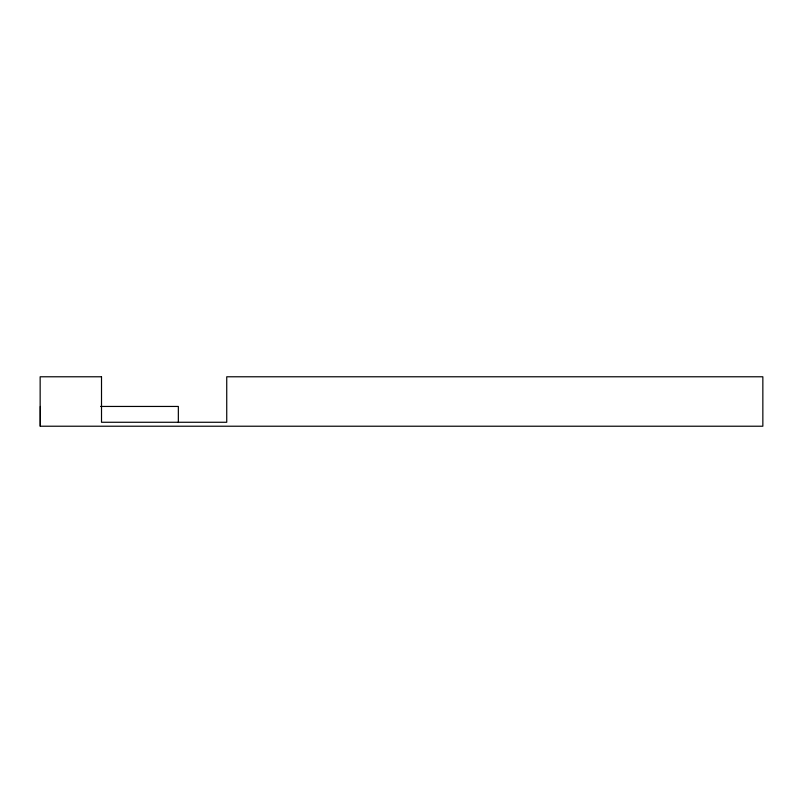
<?xml version="1.0" encoding="UTF-8"?>
<svg xmlns="http://www.w3.org/2000/svg" width="803" height="803" viewBox="0 0 803 803"><rect width="100%" height="100%" fill="white"/><g stroke="black" fill="none" stroke-linecap="round" stroke-linejoin="round"><path stroke-width="1.2" d="M100.566 406.448L178.346 406.448L178.346 422.519M40.351 406.448L40.351 426.222M101.509 376.778L40.15 376.778L40.15 426.222L762.85 426.222L762.85 376.778L226.737 376.778L226.737 422.268L101.509 422.268L101.509 376.778"/></g></svg>
